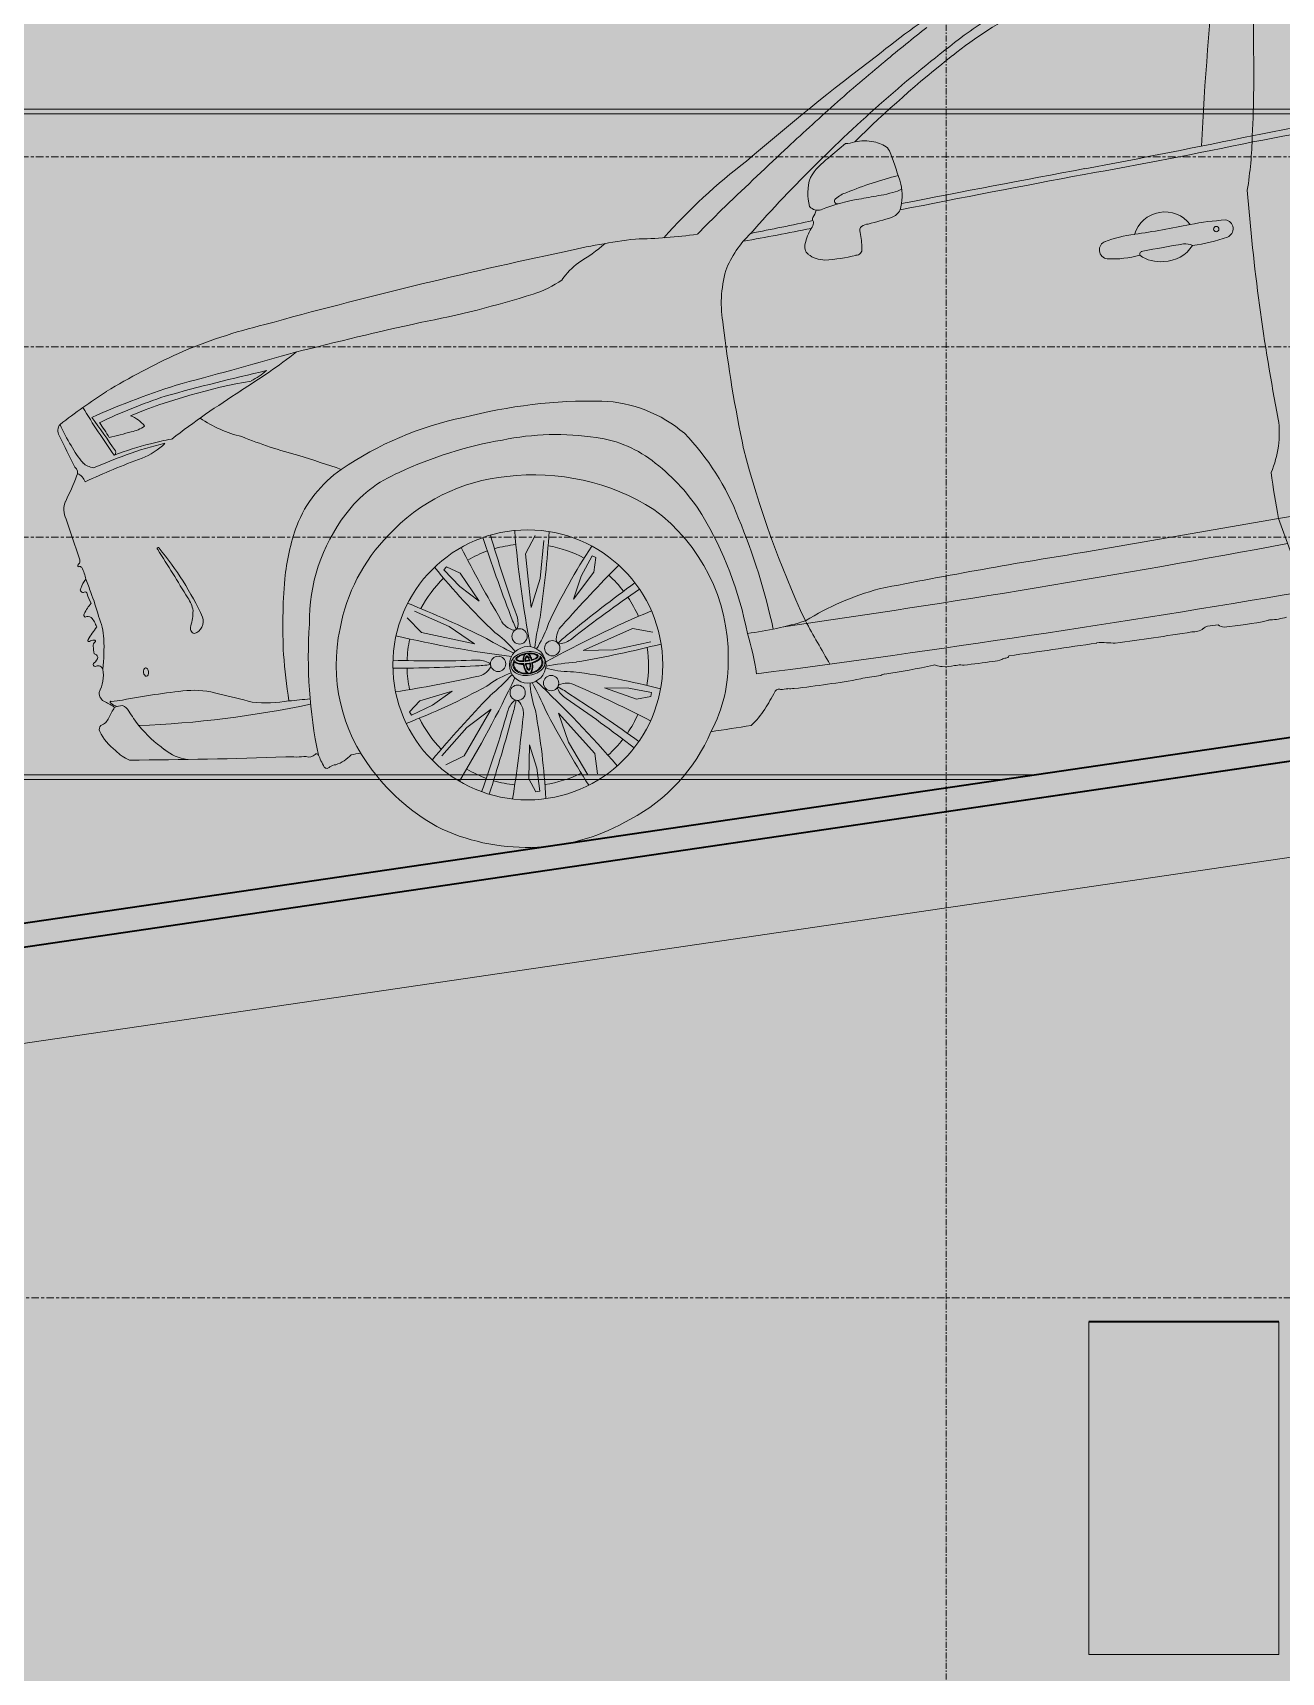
# Model space of a CAD drawing. Header units: millimetres. Extents: x 42313 to 135642, y -5392 to 75500.
# Drawn here: x 110375 to 113002, y -2787 to 661 of the extents above; entities that cross this region are included whole.
import ezdxf

# ---------------------------------------------------------------- set-up
doc = ezdxf.new("R2010")
doc.units = ezdxf.units.MM
doc.linetypes.add('Centre', pattern=[31.75, 6.35, -4.7625, 15.875, -4.7625])
doc.linetypes.add('Grid Line', pattern=[22.225, 12.7, -3.175, 3.175, -3.175])
for name, color, linetype, lineweight in [('0-4', 130, 'Continuous', 5), ('A-DETL-GENF', 92, 'Continuous', 18), ('A-DETL-GENF-1', 9, 'Continuous', 18), ('A-DETL-MEDM', 33, 'Continuous', 35), ('A-DETL-THIN', 151, 'Continuous', 18), ('A-FLOR-FNSH-2', 31, 'Continuous', 35), ('A-FLOR-FNSH-3', 250, 'Continuous', 35), ('A-FLOR-LEVL-2', 51, 'Centre', 9), ('A-FLOR-PATT-5', 8, 'Continuous', 18), ('A-WALL', 113, 'Continuous', 18), ('A-WALL-PATT-5', 255, 'Continuous', 5), ('G-IMPT', 8, 'Continuous', 18), ('S-GRID-1', 1, 'Grid Line', 9)]:
    doc.layers.add(name, color=color, linetype=linetype, lineweight=lineweight)
pattern_1 = [(50, (113560.34, 15225), (364.368, -31.8783), [38.1, -419.1]), (355, (113560.34, 15225), (-70.486, 382.1133), [30.48, -335.28]), (100.451, (113590.7, 15222.34), (293.885, 350.2334), [32.38, -356.18]), (46.184, (113560.34, 15326.6), (542.1585, -84.086), [57.15, -628.65]), (96.636, (113605.5, 15319.6), (474.805, 494.855), [48.57, -534.27]), (351.184, (113560.34, 15326.6), (474.81, 494.85), [45.72, -502.92]), (21, (113611.14, 15301.2), (303.2285, -204.5305), [38.1, -419.1]), (326, (113611.14, 15301.2), (123.604, 368.376), [30.48, -335.28]), (71.451, (113636.4, 15284.16), (426.834, 163.843), [32.38, -356.18]), (37.5, (113560.34, 15225), (6.17665, 169.11015), [3.353, -327.863, 3.353, -337.007, -336.55]), (37.5, (113560.34, 15225), (6.17665, 169.11015), [-671.576, 3.353, -333.197]), (7.5, (113560.34, 15225), (133.6389, 200.3615), [3.353, -190.703, 3.353, -320.243, -128.27]), (7.5, (113560.34, 15225), (133.6389, 200.3615), [-517.652, 3.353, -124.917]), (327.5, (113447.06, 15225), (271.1818, -11.4584), [3.353, -123.647, 3.353, -392.887, -525.78]), (327.5, (113447.06, 15225), (271.1818, -11.4584), [-523.24, 3.353, -522.427]), (317.5, (113396.26, 15225), (296.2585, 50.8528), [3.353, -161.747, 3.353, -259.791, -373.38]), (317.5, (113396.26, 15225), (296.2585, 50.8528), [-428.244, 3.353, -370.027]), (45, (113560.34, 15225), (-125.7236, 125.7236), []), (45, (113560.34, 15415.5), (-125.7236, 125.7236), [])]

# ---------------------------------------------------------------- blocks, each defined once
blk = doc.blocks.new('NCV_TKTC_KET CAU_rvt-3-TKCS_RAMP DỐC 1 - MẶT CẮT DỌC')
at = {"layer": 'A-FLOR-FNSH-3'}
blk.add_line((63152.6, 550), (47702.6, -1719.5), dxfattribs=at)
blk = doc.blocks.new('CAR_TOYOTA - CAR_TOYOTA_GRAND HIGHLANDER_dwg__U3-2292144-TKCS_RAMP DỐC 1 - MẶT CẮT DỌC')
at = {"layer": 'G-IMPT', "flags": 128}
blk.add_lwpolyline([(52019.5, -897.7), (52013.5, -854.7), (51937.3, -770.4), (51958.5, -831), (51998.9, -899.8)], dxfattribs=at)
blk.add_lwpolyline([(51889.5, -935.6), (51874.5, -908.2), (51876.1, -837.1), (51891.3, -885.7), (51897.9, -933.9)], close=True, dxfattribs=at)
at = {"layer": 'G-IMPT'}
blk.add_circle((51851.3, -727.2), 16.1, dxfattribs=at)
for centre, radius, start, end in [((52082.7, -697.4), 205.4, 184.2853, 199.1132), ((51386.6, -982.5), 567, 22.6409, 29.1918), ((50303.6, -2394.1), 2318.9, 40.7291, 46.8311), ((51876, -779.1), 47.4, 132.2387, 165.725), ((51614.2, -704.2), 236.8, 342.8973, 350.5676), ((51848.2, -751.9), 8.94, 61.5925, 117.6914), ((51825.5, -770.6), 37.9, 348.4107, 44.4818), ((49328.4, -50.1), 2602.4, 340.1113, 343.9997), ((48410, 144.8), 3551.5, 342.2037, 345.0097), ((49134.9, -520.7), 2739.8, 350.9708, 354.6072), ((50474.8, -1026.6), 1437.8, 3.059, 10.4993), ((53980.6, 324.9), 2339.6, 207.7433, 212.2003)]:
    blk.add_arc(centre, radius, start, end, dxfattribs=at)
blk = doc.blocks.new('CAR_TOYOTA - CAR_TOYOTA_GRAND HIGHLANDER_dwg__U0-2292145-TKCS_RAMP DỐC 1 - MẶT CẮT DỌC')
for p, rotation in [((93445.3, -31699.4), 144), ((94231.3, 29280.4), 216), ((35207.2, -49795.7), 72), ((36478.9, 48871.7), 288.0000000000001)]:
    blk.add_blockref('CAR_TOYOTA - CAR_TOYOTA_GRAND HIGHLANDER_dwg__U3-2292144-TKCS_RAMP DỐC 1 - MẶT CẮT DỌC', p, dxfattribs=dict(rotation=rotation))
blk.add_blockref('CAR_TOYOTA - CAR_TOYOTA_GRAND HIGHLANDER_dwg__U3-2292144-TKCS_RAMP DỐC 1 - MẶT CẮT DỌC', (0, 0))
blk = doc.blocks.new('CAR_TOYOTA - CAR_TOYOTA_GRAND HIGHLANDER_dwg-2292141-TKCS_RAMP DỐC 1 - MẶT CẮT DỌC')
at = {"layer": 'G-IMPT'}
for p, q in [((51838.3, -651.2), (51838.3, -651.2)), ((51842.4, -636), (51846.3, -640.6)), ((51878.5, -630.6), (51878.5, -630.7)), ((51894.2, -629.8), (51890.8, -635.2)), ((51832.2, -687.2), (51837.9, -685.2)), ((51916.1, -677.2), (51910.4, -675.1)), ((51910.5, -662.5), (51910.5, -662.5)), ((51877.8, -712.7), (51877.7, -706.7)), ((51890.1, -702.8), (51890, -702.8))]:
    blk.add_line(p, q, dxfattribs=at)
at = {"layer": 'G-IMPT', "flags": 128}
blk.add_lwpolyline([(53048.3, -431.1), (53451.6, -360.6), (53501.1, -495.4)], dxfattribs=at)
at = {"layer": 'G-IMPT'}
for centre, radius in [((53321, 247.9), 5.51), ((51872.6, -668.6), 283.9), ((51872.6, -668.6), 38.4)]:
    blk.add_circle(centre, radius, dxfattribs=at)
for centre, radius, start, end in [((35695.5, 851.3), 17704.7, 359.32765, 0.04713), ((59953.1, 102.8), 6670.8, 173.77146, 177.25413), ((53951, -1063.7), 2148.4, 123.4258, 128.7504), ((53288.8, -35.9), 832.8, 116.2499, 128.8434), ((53434.2, -238.9), 1101.8, 119.3994, 125.7201), ((54280.9, -1364.4), 2570.3, 127.6067, 130.147), ((54499.6, -1610.9), 2838.4, 127.0115, 131.1642), ((50645.5, 574.5), 2754.4, 357.2868, 1.4367), ((55859.4, -3693), 5395.8, 127.0788, 130.8113), ((54685.2, -1916.3), 3253.2, 129.3228, 131.7822), ((54354.9, -1392.1), 2558.3, 128.3927, 134.5442), ((54724.1, -1876), 3185.8, 131.0658, 138.4052), ((62084.2, -45257), 46519.6, 100.18761, 100.75871), ((57901, -5499.9), 8068.2, 131.8548, 132.86096), ((75569.4, -116761.5), 119271.4, 100.548366, 100.713101), ((70035.9, -18304.7), 25709.2, 133.27293, 133.68107), ((53230.1, -425.9), 1097, 128.9074, 131.3363), ((52534.2, 520.1), 92.7, 274.2732, 286.3852), ((52580.7, 345.1), 88.5, 76.8089, 103.2961), ((52588.8, 364.4), 68, 53.0946, 79.7616), ((52555.8, 372.9), 86.9, 22.0186, 31.8265), ((50783.6, 13035.7), 12872.9, 280.10824, 281.71719), ((49766.1, 18013), 17940.2, 280.52924, 281.68743), ((52542.9, 464.3), 854.1, 350.9305, 358.6436), ((53075.9, -585.3), 1226.8, 127.2758, 138.3882), ((52586.3, 284.3), 139.2, 125.4402, 148.9588), ((51589.3, 20.4), 1115.6, 16.7846, 20.1926), ((52562.8, 323.3), 101.2, 161.0676, 196.0689), ((52829, -360.6), 742.3, 103.8012, 112.6179), ((59614.9, -34866.1), 35836.5, 100.56723, 101.19739), ((60403.6, -39245.5), 40298.1, 100.52225, 101.08043), ((52630.3, -56.4), 372.4, 98.618, 112.2266), ((52523.8, 306.7), 6.08, 125.4559, 287.6882), ((52558.4, 270.3), 56.3, 105.3767, 132.6401), ((53437.1, -4463.2), 4852.3, 99.7461, 100.2395), ((52586.4, 492.6), 176, 279.5808, 287.8618), ((52631.8, 373.2), 48.9, 280.1083, 304.0487), ((52552.7, 318.3), 107.5, 343.7406, 13.0244), ((57616.8, 657.2), 4243.2, 184.4263, 190.9898), ((54237.8, -1705.1), 2793.8, 134.487, 135.9635), ((52482.8, 310), 22.7, 220.5981, 287.1637), ((52409.2, 308.2), 72.9, 330.1489, 343.5439), ((52627.5, 302), 31.5, 288.7992, 334.0924), ((53212.9, 217), 66.9, 37.3296, 162.768), ((51441.7, 5303.2), 5157.2, 279.8742, 281.4861), ((51259.4, 5865.7), 5729.9, 280.88626, 282.22095), ((52581.4, 187.2), 128.7, 151.1521, 166.4756), ((52451.1, 264.6), 23.3, 318.9797, 349.0978), ((52477.6, 268.7), 6.13, 148.1571, 209.8647), ((52465.6, 260.6), 8.38, 356.7662, 36.9444), ((52581.2, 245.4), 10.2, 128.0908, 205.6812), ((52589.7, 234.6), 23.9, 91.9625, 127.9914), ((52363.6, 1159), 928.2, 284.0441, 287.1746), ((52882.8, 2080), 1862.3, 278.2193, 281.8783), ((53377, -312.9), 581.1, 93.614, 101.0026), ((53338, 248.6), 18.6, 289.7244, 82.8389), ((52284.4, -1242.8), 1481.4, 97.1935, 103.0769), ((51777.2, 516.5), 394.9, 300.7767, 310.7916), ((52087.4, 1227.6), 1000.7, 270.6566, 278.1508), ((52500.3, 75.5), 227.9, 134.1716, 158.0196), ((52477.4, 210.9), 22, 163.1437, 227.1879), ((52562.7, 205.6), 12.9, 271.2545, 6.3168), ((52349.9, 201.2), 225.7, 1.4793, 10.1616), ((53094.2, 204), 19.1, 110.2672, 262.3552), ((53183, -36.7), 275.6, 97.0852, 110.5914), ((54143.7, -4987.3), 5279.9, 99.7225, 100.6684), ((53208.8, 254.2), 74.5, 271.3865, 326.8124), ((53254.7, 176.2), 40.7, 66.2047, 93.8487), ((53233, 531.6), 320.5, 276.8428, 290.33), ((54195.5, -10410.3), 10845.7, 101.95347, 105.37821), ((52071, 53.8), 153.7, 126.5976, 145.2142), ((52498.9, 245.1), 62.3, 234.0903, 268.9439), ((52472.8, 570.8), 388.8, 273.69, 283.4164), ((53100.3, 423.7), 238.7, 267.9474, 284.6193), ((53166.5, 194.9), 6.42, 92.7769, 200.0508), ((53202.5, 251.4), 72.2, 234.4243, 276.4697), ((51828.4, 299.5), 196.3, 286.3868, 306.3487), ((52537.3, 91.8), 257.6, 164.473, 190.2313), ((51256, 2092.9), 2078.7, 280.8143, 287.5789), ((51571.9, -1014), 1090.6, 103.3893, 113.4655), ((53409, -7939.9), 8183.2, 102.4418, 104.32921), ((55081.7, 375.4), 2817.3, 186.7144, 192.0756), ((51780.4, -1414.7), 1541.6, 114.6427, 121.019), ((46282.8, 18039.3), 18757.5, 285.02435, 285.78), ((50435.7, 1231.8), 1564.3, 302.167, 307.4186), ((52378.7, -4691.7), 4760.5, 102.8109, 105.4595), ((51176.5, 132.6), 233.9, 299.1985, 308.8313), ((51911.4, -1494.3), 1678.8, 123.4504, 127.5259), ((51590.9, -1551.4), 1540.3, 106.8185, 114.3632), ((51507.1, -1287.6), 1249, 108.5473, 115.3944), ((51506.4, -1300.7), 1247.8, 99.9585, 112.1084), ((52361.4, -1813.6), 2038.7, 122.413, 127.3896), ((52279.8, 677.9), 1565.9, 210.9474, 215.3377), ((52009.3, -1196.7), 1083, 88.9941, 104.5407), ((52017, -399.7), 286.1, 49.6857, 87.7379), ((50904.1, -176.1), 20.2, 139.1363, 210.6175), ((51156.6, -51.3), 290.1, 202.6172, 212.5707), ((48987.2, -1582), 2435.1, 34.0421, 36.0681), ((50630.4, -406.6), 421.3, 30.878, 35.9575), ((51010.3, -211.9), 72.3, 39.1403, 68.5323), ((51027.8, -114.9), 64.3, 279.4468, 306.8861), ((51330.1, 63.7), 259.1, 235.4578, 256.8275), ((51879.3, -839.5), 705.5, 101.6058, 124.443), ((53245.5, -181.1), 208.1, 336.4726, 8.1027), ((69952.3, 9330.5), 21308.9, 206.52676, 206.72587), ((50874.6, 351), 554, 282.2333, 287.1902), ((51238.7, -840.6), 656.8, 104.0698, 111.0879), ((51273.3, -905.9), 722.1, 103.1265, 109.8657), ((51008.6, -99.6), 144.2, 291.3518, 314.3399), ((51198.9, -641.9), 454.4, 99.5708, 105.3035), ((51631.7, 697.9), 957, 247.8655, 255.4406), ((51958.8, -1019.3), 835.2, 99.6311, 115.2734), ((51932.6, -741), 556.8, 81.3226, 101.7641), ((51983.1, -438.3), 250, 50.9167, 82.2942), ((51818.7, -551.6), 532.8, 21.0136, 43.9873), ((51074.5, -123.4), 182.9, 207.3897, 221.2175), ((51645.6, -1809.6), 1680.7, 110.3528, 114.7742), ((52244.6, -3420.6), 3417.7, 110.8534, 112.0962), ((50999.3, -222), 6.57, 298.0085, 29.4606), ((50449.1, -3252.6), 3167.5, 71.0015, 72.6994), ((54387.5, 321), 2129.1, 194.5505, 204.9193), ((50365.9, -58.3), 597, 333.5622, 339.0569), ((50911.1, -264.1), 14.4, 328.3841, 52.8136), ((50910.2, -295.7), 33.4, 21.2545, 62.872), ((50964.3, -212.9), 41.4, 228.49, 262.5533), ((51627.8, -470.7), 259.2, 124.6997, 158.5863), ((51702.3, -508.5), 264.1, 112.2499, 143.6524), ((51866.6, -662), 391.5, 95.568, 137.1925), ((51885.9, -741.4), 472.5, 57.7673, 96.973), ((51887, -572.6), 415, 32.0519, 52.298), ((56284.6, 139.5), 2876.8, 188.0651, 190.0102), ((47853.3, 33848), 34663.7, 279.29419, 280.21023), ((50942.1, -342.1), 45.4, 156.7112, 206.0424), ((51907.7, -652.3), 386.7, 359.6422, 53.4457), ((26185.5, -8682.1), 26078.7, 18.41029, 18.6048), ((51840.7, -536.6), 481.7, 160.5403, 174.2101), ((51783.9, -577.3), 370.7, 142.5622, 180.8554), ((51581.2, -747.9), 767.3, 10.9351, 31.03), ((51006.4, -898.4), 1415.9, 12.4401, 22.3271), ((51852.7, -662), 381.5, 135.7868, 169.4314), ((48778.1, 24717), 25565, 278.16906, 280.57769), ((50919.6, -450.2), 10.8, 336.9188, 23.5141), ((51095.1, -423.8), 2.11, 20.5603, 242.641), ((45935.7, -3690.4), 6104.7, 31.20314, 32.32944), ((50572.3, -855.1), 679.7, 24.9769, 39.467), ((51872.6, -668.6), 254.1, 109.528, 119.8387), ((51872.6, -668.6), 254.1, 95.6045, 105.9836), ((51872.6, -668.6), 254.1, 62.1741, 80.2867), ((54749.3, -11260.3), 10962, 98.92655, 101.24572), ((50928.6, -459.7), 2.56, 155.1983, 255.1522), ((50945.9, -470.5), 22.9, 135.6931, 148.7451), ((50929.9, -467.6), 5.75, 37.8653, 109.7877), ((50862.2, -502.1), 81.7, 9.4871, 27.7614), ((51872.6, -668.6), 254.1, 37.528, 47.8387), ((50936.7, -510.9), 5.5, 144.8056, 301.9582), ((50998.9, -531.9), 71, 142.3726, 160.103), ((50941.5, -519), 3.87, 359.9699, 118.9013), ((50677.6, -605.7), 289.8, 17.978, 23.8342), ((50544.5, -675.7), 438.8, 14.4293, 21.3069), ((52550.8, -587.3), 1193.5, 175.2287, 182.8508), ((51872.6, -668.6), 254.1, 134.1741, 152.2867), ((48453, 29193.9), 30135, 277.4373, 279.64085), ((52767.4, -1078.9), 591, 105.2897, 121.7141), ((51036.8, -608.9), 108.3, 139.7729, 153.863), ((51028.4, -494.5), 86.6, 196.4278, 210.8529), ((51108.9, -563.4), 60.1, 8.3617, 36.4711), ((51872.6, -668.6), 254.1, 23.6045, 33.9836), ((50943.5, -563.8), 4.78, 146.5805, 244.3877), ((50947.1, -579), 12.3, 54.267, 117.4187), ((50905.8, -610.2), 63.6, 19.6547, 40.3649), ((50839.6, -622.6), 141.5, 3.4928, 23.4328), ((51059.9, -554.3), 108.5, 342.6775, 359.8129), ((51162.4, -576.8), 27.5, 288.4962, 18.5577), ((52413.3, -652.5), 1002.5, 176.0175, 191.8496), ((52247.9, 98.2), 705.9, 277.0542, 287.2027), ((55015.9, 820.1), 2915.3, 208.6143, 210.6693), ((53286.9, -376.3), 211.6, 274.2503, 280.4173), ((53336.6, -572.9), 16.2, 225.3897, 274.2139), ((53268.8, 188.7), 780.8, 275.0642, 281.8041), ((53433.8, -583.5), 9.46, 84.2783, 123.5909), ((53429.1, -443), 131.2, 272.4482, 287.431), ((50949.6, -616.8), 2.72, 140.3173, 288.5297), ((51662.5, -1093.4), 860.3, 144.0929, 146.2195), ((50960.1, -636.7), 19.9, 89.0395, 118.9297), ((50961, -618.9), 2.09, 286.6892, 106.8305), ((50472.2, -629.9), 508.9, 354.5722, 1.7878), ((51175, -591.2), 12.3, 158.398, 251.7397), ((51827.3, -669.1), 357.9, 167.5658, 218.0722), ((51872.6, -668.6), 254.1, 167.6045, 177.9836), ((51802.8, -766.7), 556.6, 8.1761, 17.1783), ((51891.3, 8199.3), 8906, 277.85594, 278.90249), ((53270.4, -558), 41.5, 268.8312, 304.2342), ((53310, -610.8), 24.6, 107.4258, 131.1834), ((50968.7, -628.6), 10.5, 132.3885, 183.9623), ((50458.5, -697.5), 504.3, 5.9309, 7.7635), ((50959, -654.4), 9.1, 14.3039, 83.0638), ((50951, -650.2), 17, 304.0152, 353.3699), ((53224.8, -484.8), 1873, 184.9561, 187.9656), ((51866, -674.8), 31.2, 116.4721, 145.9336), ((51849.9, -656.2), 2.56, 147.4865, 197.7976), ((51856.2, -659.4), 9.59, 120.2949, 151.71), ((51851.9, -656.2), 2.37, 149.2074, 186.1871), ((51855.8, -658.5), 6.91, 133.392, 150.1968), ((51863.1, -666.1), 17.4, 125.6144, 133.4242), ((51874.4, -688.2), 43.7, 112.4235, 121.907), ((51877.4, -696.5), 55.8, 96.8459, 117.0721), ((51866.3, -671.2), 23.4, 117.7224, 124.7824), ((51879.1, -697.8), 53, 109.8297, 116.5241), ((51883.2, -715.3), 72.2, 104.3238, 110.6604), ((51873.9, -685.2), 39.3, 101.6876, 109.0321), ((51897.1, -659.7), 34.4, 171.0627, 180.7647), ((51884.1, -657.6), 21.2, 148.9263, 171.3226), ((51895.8, -659.5), 31.8, 163.6724, 176.0902), ((51876.6, -653.8), 11.8, 142.5635, 164.3443), ((51876.4, -689.8), 45.8, 93.5036, 103.903), ((51871, -653.2), 8.3, 68.0446, 127.9204), ((51871, -649.6), 4.85, 119.3471, 140.9367), ((51878.4, -656.7), 11.1, 151.8271, 172.9146), ((51876.3, -656.9), 8, 146.7067, 172.4769), ((51870.6, -649.3), 4.37, 84.7854, 116.1783), ((51872.3, -653.6), 4.26, 125.488, 149.9852), ((51871, -653.4), 1.67, 45.1229, 146.4996), ((51870.7, -651.5), 1.59, 77.6261, 122.4281), ((51877.1, -695.6), 54.9, 77.4498, 96.5863), ((51869.7, -650.3), 5.52, 58.4521, 76.8403), ((51870.2, -653.6), 3.73, 57.7725, 76.8173), ((51865.4, -658.6), 10.6, 22.5749, 50.0841), ((51866.8, -658.4), 8.16, 24.5502, 48.8034), ((51864.8, -656.4), 13.3, 25.3223, 54.2862), ((51877.4, -721.9), 77.9, 87.6009, 92.7876), ((51877.5, -684.7), 39.3, 87.681, 94.8447), ((51861, -660), 19.6, 23.8372, 47.8569), ((51859.2, -662.9), 17, 14.0187, 27.7982), ((51849.6, -666.5), 28.2, 13.5479, 25.1005), ((51847.2, -667), 33.8, 13.4602, 28.6811), ((51848, -667), 34.4, 15.9485, 25.6505), ((51876.2, -698.3), 53, 80.1891, 86.8834), ((51877.9, -688.7), 44.6, 76.3469, 86.4618), ((51874.5, -626.6), 31.6, 288.9257, 295.7725), ((51880.7, -669.1), 23.4, 71.9307, 78.9907), ((51879.3, -636.9), 21.5, 291.6158, 306.8237), ((51882.4, -663.3), 17.4, 63.2889, 71.0987), ((51879, -637.3), 20, 297.605, 306.2924), ((51884.1, -661.3), 16.5, 58.9499, 75.0408), ((51882.9, -670.5), 29.1, 46.6979, 77.8212), ((51887.1, -653.9), 6.91, 46.5163, 63.3211), ((51887.8, -649.3), 5.11, 306.246, 334.6959), ((51890.2, -650.6), 2.37, 10.526, 47.5057), ((51888.4, -648.8), 6.41, 305.4697, 340.2276), ((51890.2, -650.6), 2.38, 338.5682, 9.4728), ((51890, -651.2), 4.87, 26.9255, 57.1925), ((51892.1, -650.1), 2.56, 339.6995, 26.6923), ((51890.7, -650.3), 8.02, 313.4054, 339.2333), ((51890.3, -650.7), 9.5, 311.2124, 338.9291), ((51894.2, -651.6), 4.24, 338.7542, 16.535), ((51879.2, -669.7), 27.2, 35.3389, 45.2873), ((51884.2, -664.5), 18.2, 8.7876, 34.9594), ((51884.3, -665), 20.2, 21.2461, 32.7396), ((51889.1, -663.6), 19.8, 3.213, 45.9773), ((51872.6, -668.6), 254.1, 350.1741, 8.2867), ((51988.6, -664.1), 305.8, 331.6889, 1.7704), ((52877.8, -665.7), 11.3, 86.5875, 132.5197), ((52879.1, -648.8), 5.57, 263.5492, 352.252), ((51088.6, 12298.9), 13072.5, 277.89711, 278.71532), ((53081.6, -695.5), 73.9, 83.1868, 99.5178), ((53090.9, -766.5), 144.4, 82.9537, 90.211), ((50962.3, -668), 4.17, 115.5261, 304.6357), ((50968.9, -680.8), 10.3, 15.537, 114.5658), ((50900.3, -689.7), 79.4, 332.3217, 8.4374), ((51872.6, -668.6), 254.1, 181.528, 191.8387), ((51857.5, -668.4), 20.6, 147.3982, 183.0053), ((51854.9, -668.8), 18, 182.1007, 222.939), ((51855.9, -668.5), 14.5, 175.8783, 197.8006), ((51859.1, -667.9), 17.6, 162.4846, 178.2983), ((51860.9, -663.9), 25.8, 221.8524, 250.5202), ((51859.4, -667.3), 18.1, 197.9389, 210.5549), ((51865.6, -669.8), 24.4, 152.1124, 162.8658), ((51861.6, -667.8), 18.2, 161.7537, 187.9255), ((51858.1, -667.8), 14.7, 189.5343, 212.8544), ((51860.8, -665.7), 20.2, 212.4872, 225.784), ((51848.5, -658.3), 4.48, 181.4723, 227.2482), ((51851.8, -656.2), 9.5, 217.7841, 245.5008), ((51853.4, -653.6), 11.3, 225.4049, 249.6586), ((51862.2, -664.7), 19.9, 214.0243, 235.8192), ((51861.4, -665), 21.1, 225.9003, 240.7792), ((51850.8, -655.9), 3.53, 197.3813, 228.8921), ((51857.1, -646.3), 20.7, 243.6274, 257.3356), ((51855.1, -650.7), 10.3, 230.1608, 251.0027), ((51851.9, -656.2), 2.38, 187.2404, 218.145), ((51858.7, -640.9), 25.1, 248.2445, 260.7697), ((51853.8, -654.2), 5.11, 222.0172, 250.4672), ((51869.4, -650.3), 35.9, 239.2261, 273.4818), ((51869.7, -650), 38.2, 240.9368, 248.2219), ((51859.3, -635.4), 26.2, 253.1688, 268.4334), ((51858.8, -640.2), 20, 250.4207, 259.1081), ((51868.5, -644), 47.1, 249.9346, 274.4839), ((51863.2, -619.1), 48.6, 257.3881, 262.8173), ((51861.2, -628.7), 37.4, 259.982, 267.7237), ((51860, -628.6), 31.6, 260.9407, 267.7874), ((51868.5, -648.2), 39.5, 250.8218, 258.0765), ((51862.6, -604.3), 63.3, 264.9787, 269.5812), ((51861.2, -608.7), 52.9, 267.2223, 273.0967), ((51860.6, -632), 28.2, 266.4084, 274.4294), ((51861.8, -630.5), 35.6, 266.7172, 274.2145), ((51871, -629.6), 58.3, 259.3865, 263.1448), ((51863.3, -685.5), 18, 89.9696, 93.591), ((51846.3, -677.3), 23.7, 41.8076, 46.2607), ((51924.5, -713.2), 76.3, 141.8869, 143.2611), ((52069.6, -633.8), 209.1, 189.2984, 189.9226), ((51912.2, -660), 49.5, 191.3468, 197.8418), ((51896.4, -659.6), 32.4, 175.9839, 183.3523), ((51868.7, -647.5), 40.2, 263.409, 276.1057), ((51902.2, -661.6), 38, 186.7939, 194.432), ((51902.1, -663.1), 38.9, 198.0975, 208.7251), ((51959.4, -646.6), 97.2, 194.6108, 197.7242), ((51895.6, -666.1), 30.5, 199.1277, 212.4896), ((51893.6, -659.5), 26.5, 170.9761, 183.7159), ((51855.5, -541.9), 119.9, 275.566, 280.3509), ((51803.4, -614.1), 79.3, 323.5434, 324.7658), ((51861.8, -589), 77.2, 274.3152, 282.0711), ((51898.7, -661.8), 31.4, 187.5079, 202.0581), ((51884.7, -672.2), 19.3, 209.8678, 224.1386), ((51884.7, -658.9), 16.6, 169.4395, 183.3584), ((51856.8, -549.9), 110.5, 275.9083, 279.8725), ((51857.6, -562), 105.7, 276.1084, 280.6047), ((51899.9, -661.6), 31.6, 190.2046, 198.4257), ((51886.2, -667.1), 17.8, 201.3892, 218.921), ((51879.6, -676.6), 11.4, 211.2957, 233.3717), ((51886.2, -666.6), 17, 196.9516, 211.2317), ((51874.4, -681.2), 5.7, 231.0009, 240.1558), ((51874.6, -678.1), 8.65, 249.3003, 307.2933), ((51880.7, -670), 10.5, 210.7671, 219.8322), ((51868.2, -635), 56, 274.0058, 292.0684), ((51875.4, -676), 3.84, 216.8927, 250.8267), ((51875, -674.9), 3.03, 219.0469, 252.9107), ((51875.5, -682.2), 4.44, 232.7338, 262.1795), ((51869.5, -641.7), 45.9, 274.3666, 284.8257), ((51874.4, -676.3), 1.5, 256.594, 296.588), ((51874.6, -678.3), 1.4, 249.9768, 294.404), ((51875.5, -683.3), 3.37, 260.708, 297.4466), ((51873.7, -675.5), 2.58, 302.6959, 337.5316), ((51873.7, -676.6), 3.38, 297.3556, 331.2876), ((51870.2, -667.4), 10.2, 47.7377, 57.2968), ((51864.3, -671.3), 12.9, 336.4538, 355.5863), ((51866.3, -672.8), 11.7, 332.3753, 347.9416), ((51858.9, -668.8), 18.3, 358.9674, 8.7407), ((51873.8, -681), 6.17, 301.2139, 331.0674), ((51855.5, -669.9), 21.8, 353.6997, 2.1897), ((51849.9, -669.3), 28.4, 348.0057, 0.6294), ((51841.9, -669.8), 36.4, 1.3453, 8.5506), ((51867.1, -677.2), 13.9, 330.7581, 345.8627), ((51872.3, -650.8), 35, 282.5155, 317.7077), ((51876.5, -680.9), 5.31, 310.2942, 319.7611), ((51871, -618), 42.1, 282.3781, 292.6029), ((51891.3, -664.8), 12.6, 144.6757, 152.9258), ((51863.6, -675.5), 19, 332.3763, 346.8885), ((51850.8, -672.8), 30.8, 345.3708, 359.9498), ((51875, -630), 28.2, 282.2838, 290.3047), ((51871.4, -622.2), 42.6, 283.1194, 291.663), ((51850.8, -668.3), 30.6, 3.8711, 8.8874), ((51831.1, -728.9), 82.2, 51.2416, 52.5746), ((51870.8, -645.4), 42, 284.3061, 295.8074), ((51845.5, -670.9), 36.1, 357.005, 7.423), ((51844.1, -671.7), 38.9, 347.988, 358.6156), ((51887.7, -682), 18, 103.1221, 106.7435), ((51675.2, -691.8), 209.1, 6.7905, 7.4147), ((51833.5, -671.7), 49.5, 358.8713, 5.3664), ((51865, -604), 63.3, 287.132, 291.7344), ((51875.2, -630.8), 33.1, 290.9561, 301.4129), ((51868.7, -618.4), 48.6, 293.8958, 299.325), ((51876.9, -655.7), 30.1, 293.9526, 307.9352), ((51875.8, -652.4), 37.1, 291.2135, 318.066), ((51880.6, -640.2), 22.3, 302.1005, 314.2683), ((51882.4, -642.7), 20.7, 299.3776, 313.0858), ((51874.1, -652.2), 34.6, 308.028, 316.2988), ((51882.7, -661.8), 19.9, 320.8939, 342.6888), ((51882.1, -660.9), 22.8, 318.2558, 333.2689), ((51887.6, -663.6), 14.7, 343.8587, 7.1789), ((51889.6, -664), 14.7, 330.7503, 4.0736), ((51889.1, -663.3), 15.2, 1.2846, 21.8427), ((51887.9, -663.2), 20.9, 317.9407, 1.889), ((52626.6, -709.2), 21.6, 98.1679, 121.315), ((52441.8, 596.6), 1297.3, 278.0538, 282.6607), ((52728.2, -676.2), 7.37, 59.9507, 106.787), ((52742.4, -646.7), 25.4, 245.5207, 273.4902), ((52752.5, -598.3), 74.2, 263.4288, 284.1032), ((52791.6, -780.7), 112.4, 94.1487, 100.7905), ((52792.8, -612.4), 56.9, 260.5697, 267.5263), ((52532.3, 1524.8), 2209.2, 276.7063, 278.2981), ((52841.5, -568.3), 93.5, 275.9234, 287.8419), ((51308.1, -2222.2), 1507.3, 95.8231, 101.0063), ((51170.2, -902.2), 180.1, 73.3248, 94.7984), ((52400.8, -728.8), 9.07, 65.27, 157.3482), ((52394.5, -576.2), 144.7, 274.0341, 279.9542), ((52424.5, -620), 98.8, 267.0577, 275.0047), ((52180.5, 1523.6), 2256.2, 276.4292, 280.0192), ((52577.3, -704.4), 7.5, 89.2778, 124.3812), ((52406.6, 481.9), 1191.1, 278.2435, 280.094), ((50992.7, -726.6), 22.1, 179.9466, 245.5113), ((50956.6, -815.3), 73.7, 50.7797, 68.5943), ((51257.2, -915.4), 298.7, 148.2348, 153.0147), ((50995.7, -747.1), 1.91, 61.0797, 239.0388), ((51018.7, -719.4), 37.9, 230.746, 254.8864), ((50960.4, -336.2), 410.9, 275.0574, 278.3809), ((51020, -792.9), 38.6, 90.076, 115.7511), ((51011.4, -777.6), 24.8, 28.6537, 69.7827), ((50964.7, 1386.4), 2184.7, 272.3457, 281.9122), ((50905.5, -2175.8), 1480.4, 74.8257, 77.6601), ((51322.6, -494.4), 254.4, 263.3185, 280.7092), ((51209, 1106.6), 1858, 274.967, 276.3539), ((51789.5, -397), 686.5, 327.9107, 331.437), ((50965.6, -770.4), 27.1, 289.5627, 339.5473), ((51918.7, -182.1), 1060.7, 213.3867, 215.3992), ((51872.6, -668.6), 254.1, 206.1741, 224.2867), ((51872.6, -668.6), 254.1, 325.528, 335.8387), ((52233.1, -676), 162.5, 312.4987, 328.1599), ((50982.2, -804.1), 11.1, 133.0672, 203.5198), ((51074.4, -757.7), 114.2, 206.3723, 232.9058), ((51302.8, -583), 327.7, 220.644, 233.6617), ((51872.6, -668.6), 254.1, 311.6045, 321.9836), ((51914.4, -663.1), 373.3, 297.7855, 336.9551), ((51791.3, 2430.7), 3273.3, 278.194, 279.7003), ((51062.4, -797), 76.9, 222.3342, 248.9197), ((51171.4, -767.3), 101.4, 231.7502, 261.3727), ((51373.1, -942.5), 80.7, 80.5209, 96.9053), ((51407.5, -1025.3), 163.8, 90.4686, 97.4064), ((51412.2, -843.9), 18.6, 251.2014, 314.6482), ((51428.5, -859.1), 3.77, 11.369, 148.8431), ((51368.3, -892.7), 72.5, 18.1338, 28.2987), ((51446, -808.9), 73.4, 287.864, 318.4754), ((51682.1, -1942.6), 1100, 98.417, 99.4782), ((50989.9, 9760.4), 10629.3, 270.24151, 272.01371), ((51294.6, -955.9), 166.4, 25.8199, 31.0297), ((51450.3, -878.6), 7.65, 219.7705, 321.0964), ((51468.6, -897.7), 18.9, 90.3719, 130.7738), ((51884.9, -638.1), 422.6, 216.5646, 242.87), ((51872.6, -668.6), 254.1, 239.6045, 249.9836), ((51872.6, -668.6), 254.1, 278.1741, 296.2867), ((51872.6, -668.6), 254.1, 253.528, 263.8387), ((51870.2, -622.1), 430.5, 245.5754, 300.446)]:
    blk.add_arc(centre, radius, start, end, dxfattribs=at)
blk.add_ellipse((51069.5, -683.9), major_axis=(-1.16, 8.8), ratio=0.583748, dxfattribs=at)
blk.add_blockref('CAR_TOYOTA - CAR_TOYOTA_GRAND HIGHLANDER_dwg__U0-2292145-TKCS_RAMP DỐC 1 - MẶT CẮT DỌC', (0, 0))
blk = doc.blocks.new('CAR_TOYOTA - CAR_TOYOTA-2292600-TKCS_RAMP DỐC 1 - MẶT CẮT DỌC')
blk.add_blockref('CAR_TOYOTA - CAR_TOYOTA_GRAND HIGHLANDER_dwg-2292141-TKCS_RAMP DỐC 1 - MẶT CẮT DỌC', (0, 0))

msp = doc.modelspace()

# ---------------------------------------------------------------- hatches: boundary and pattern name
at = {"layer": 'A-DETL-GENF-1'}
h = msp.add_hatch(dxfattribs=at)
h.set_pattern_fill('FP_14', color=256, style=0, pattern_type=2)
h.set_pattern_definition(pattern_1)
h.paths.add_polyline_path([(106646.6, -2660), (107346.6, -2660), (107346.6, -1906.9), (122546.6, 325.8), (122546.6, 0), (123246.6, 0), (123246.6, 450), (127601.1, 450), (127601.1, 600), (123096.6, 600), (123096.6, 150), (122696.6, 150), (122696.6, 549.5), (107146.6, -1734.7), (107146.6, -2460), (106646.6, -2460)])
h.paths.add_polyline_path([(106646.6, -2050), (106647.1, -2050), (106647.1, -1808.1), (105000.2, -2050), (106422.7, -2050)])
h = msp.add_hatch(dxfattribs=at)
h.set_pattern_fill('FP_26', color=256, style=0, pattern_type=2)
h.set_pattern_definition([(0, (113560.34, 15225), (241.935, 241.935), [241.935, -241.935]), (0, (113560.34, 15315.73), (241.935, 241.935), [241.935, -241.935]), (0, (113560.34, 15406.45), (241.935, 241.935), [241.935, -241.935]), (90, (113590.59, 15436.7), (-241.935, 241.935), [241.935, -241.935]), (90, (113681.3, 15436.7), (-241.935, 241.935), [241.935, -241.935]), (90, (113772.04, 15436.7), (-241.935, 241.935), [241.935, -241.935])])
h.paths.add_polyline_path([(101006.7, -4220), (127451.1, -4220), (127489.9, -4214.9), (127526.1, -4199.9), (127557.1, -4176.1), (127581, -4145), (127596, -4108.8), (127601.1, -4070), (127601.1, 450), (123246.6, 450), (123246.6, 0), (122546.6, 0), (122546.6, 325.8), (107346.6, -1906.9), (107346.6, -2660), (106646.6, -2660), (106646.6, -3550), (102646.6, -3550), (102646.6, -2350), (100536.6, -2350), (100536.6, -4070), (100541.7, -4108.8), (100556.7, -4145), (100580.5, -4176.1), (100611.6, -4199.9), (100647.7, -4214.9), (100686.6, -4220)])
h.paths.add_polyline_path([(112996.6, -2750), (112596.6, -2750), (112596.6, -2050), (112996.6, -2050), (112996.6, -2443.7)])
h.paths.add_polyline_path([(108746.6, -2750), (108446.6, -2750), (108446.6, -2050), (108746.6, -2050), (108746.6, -2443.7)])
h = msp.add_hatch(dxfattribs=at)
h.set_pattern_fill('FP_14', color=256, style=0, pattern_type=2)
h.set_pattern_definition(pattern_1)
h.paths.add_polyline_path([(102646.6, -3550), (106646.6, -3550), (106646.6, -2050), (100536.6, -2050), (100536.6, -2350), (102646.6, -2350), (102646.6, -3352.2)])
h.paths.add_polyline_path([(108746.6, -2750), (108746.6, -2050), (108446.6, -2050), (108446.6, -2750)])
h.paths.add_polyline_path([(112996.6, -2750), (112996.6, -2050), (112596.6, -2050), (112596.6, -2750)])
at = {"layer": 'A-FLOR-PATT-5'}
h = msp.add_hatch(dxfattribs=at)
h.set_pattern_fill('FP_15', color=256, style=0, pattern_type=2)
h.set_pattern_definition([(0, (113560.343, 15225), (203.2, 50.8), [16.764, -135.636, 16.764, -135.636, -812.8]), (0, (113560.343, 15225), (203.2, 50.8), [-304.8, 16.764, -288.036, 16.764, -135.636, -355.6]), (0, (113560.343, 15225), (203.2, 50.8), [-762, 16.764, -84.836, 16.764, -237.236]), (120, (113636.543, 15250.4), (-145.59409, 150.57636), [16.764, -135.636, 16.764, -135.636, -812.8]), (120, (113636.543, 15250.4), (-145.59409, 150.57636), [-304.8, 16.764, -288.036, 16.764, -135.636, -355.6]), (120, (113636.543, 15250.4), (-145.59409, 150.57636), [-762, 16.764, -84.836, 16.764, -237.236]), (240, (113661.943, 15352), (-57.60591, -201.37636), [16.764, -135.636, 16.764, -135.636, -812.8]), (240, (113661.943, 15352), (-57.60591, -201.37636), [-304.8, 16.764, -288.036, 16.764, -135.636, -355.6]), (240, (113661.943, 15352), (-57.60591, -201.37636), [-762, 16.764, -84.836, 16.764, -237.236])])
h.paths.add_polyline_path([(104996.6, -2050), (105000.2, -2050), (106597.1, -1815.4), (106597.1, -1764.9), (104996.6, -2000)])
h.paths.add_polyline_path([(107197.1, -1727.3), (122696.6, 550), (122696.6, 600), (107197.1, -1676.8), (107197.1, -1720.8)])
at = {"layer": 'A-WALL-PATT-5'}
h = msp.add_hatch(color=256, dxfattribs=at)
h.paths.add_polyline_path([(104996.6, -2000), (106597.1, -1764.9), (106597.1, -1720.8), (106897.1, -1720.8), (112416.9, -910), (103996.6, -910), (103996.6, -2000), (104772, -2000)])
h.paths.add_polyline_path([(106647.1, -1757.5), (106761, -1740.8), (106647.1, -1740.8)])
h.paths.add_polyline_path([(112485, -900), (114496.6, -604.5), (114496.6, 490), (103996.6, 490), (103996.6, -900), (110678.8, -900)])
h.paths.add_polyline_path([(112996.6, 500), (114496.6, 500), (114496.6, 1050), (114506.6, 1050), (114506.6, 2000), (112996.6, 2000), (112996.6, 1550), (110549.1, 1550), (110549.1, 1450), (110596.6, 1450), (110596.6, 1364), (110496.6, 1364), (110496.6, 1411.8), (110494.6, 1412.1), (110494.6, 1421.9), (110496.6, 1421.9), (110496.6, 1450), (110544.1, 1450), (110544.1, 1550), (107049.1, 1550), (107049.1, 1450), (107096.6, 1450), (107096.6, 1364), (106996.6, 1364), (106996.6, 1411.8), (106994.6, 1412.1), (106994.6, 1421.9), (106996.6, 1421.9), (106996.6, 1450), (107044.1, 1450), (107044.1, 1550), (104596.6, 1550), (104596.6, 1700), (103996.6, 1700), (103996.6, 500), (112696.6, 500)])
for points in [[(114496.6, 490), (114496.6, 500), (103996.6, 500), (103996.6, 490), (114083.7, 490)], [(112416.9, -910), (112485, -900), (103996.6, -900), (103996.6, -910), (110678.8, -910)]]:
    msp.add_hatch(color=256, dxfattribs=at).paths.add_polyline_path(points)

# ---------------------------------------------------------------- linework, layer by layer
at = {"layer": 'A-DETL-MEDM'}
msp.add_line((112996.6, -2050), (112596.6, -2050), dxfattribs=at)
at = {"layer": 'A-DETL-THIN'}
for p, q in [((104656.2, -2050), (122696.6, 600)), ((122696.6, 549.5), (107146.6, -1734.7)), ((107346.6, -1906.9), (122546.6, 325.8)), ((112596.6, -2050), (112596.6, -2750)), ((112996.6, -2750), (112996.6, -2050)), ((112596.6, -2750), (112996.6, -2750))]:
    msp.add_line(p, q, dxfattribs=at)
at = {"layer": 'A-FLOR-FNSH-2'}
msp.add_line((122696.6, 600), (107197.1, -1676.8), dxfattribs=at)
at = {"layer": 'A-FLOR-LEVL-2'}
for p, q in [((128347.7, 400), (99185.1, 400)), ((128982.7, 0), (99185.1, 0)), ((128347.7, -400), (99185.1, -400)), ((99185.1, -2000), (128982.7, -2000))]:
    msp.add_line(p, q, dxfattribs=at)
at = {"layer": 'A-WALL'}
for p, q in [((103996.6, 500), (114496.6, 500)), ((114496.6, 490), (103996.6, 490)), ((103996.6, -900), (112485, -900)), ((112416.9, -910), (103996.6, -910))]:
    msp.add_line(p, q, dxfattribs=at)
at = {"layer": 'S-GRID-1'}
msp.add_line((112296.6, -3691.5), (112296.6, 2527.8), dxfattribs=at)

# ---------------------------------------------------------------- block references
at = {"layer": '0-4'}
msp.add_blockref('NCV_TKTC_KET CAU_rvt-3-TKCS_RAMP DỐC 1 - MẶT CẮT DỌC', (59544, 0), dxfattribs=at)
at = {"layer": 'A-DETL-GENF'}
msp.add_blockref('CAR_TOYOTA - CAR_TOYOTA-2292600-TKCS_RAMP DỐC 1 - MẶT CẮT DỌC', (59544, 0), dxfattribs=at)

doc.saveas('drawing.dxf')
